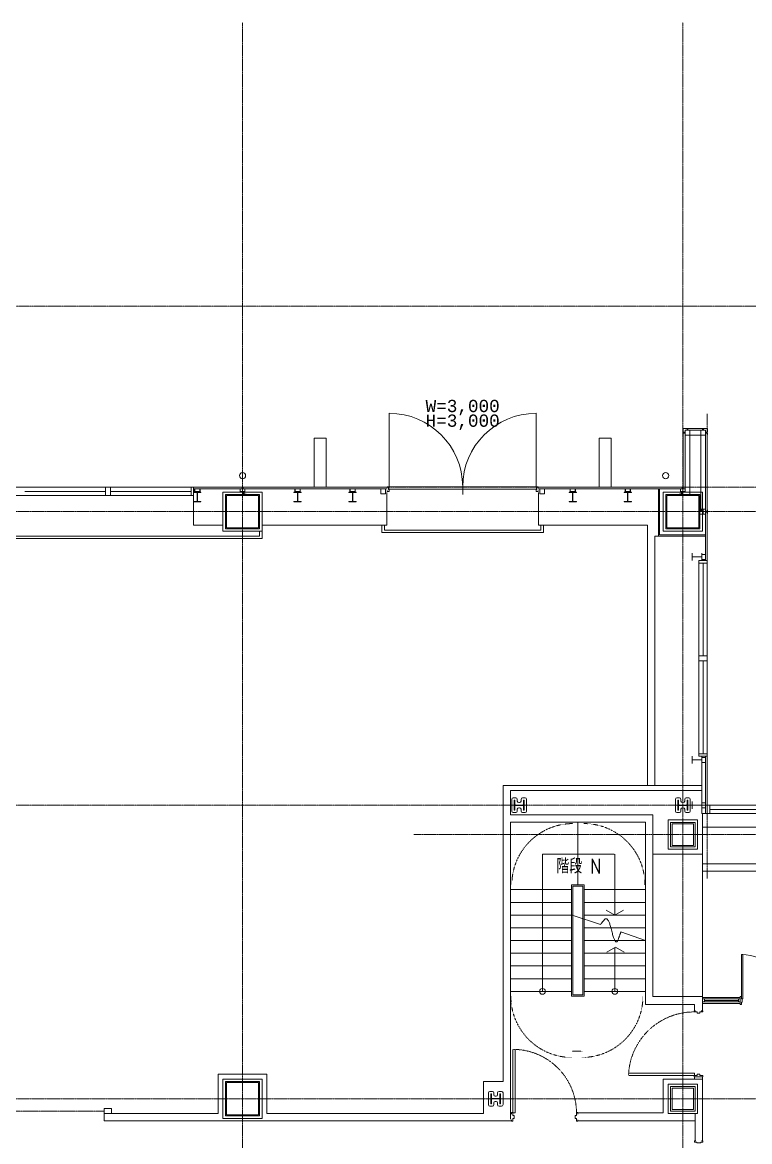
# Model space of a CAD drawing. Extents: x 73996 to 686888, y -9729 to 263202.
# Drawn here: x 503426 to 518291, y 240327 to 263202 of the extents above; entities that cross this region are included whole.
import ezdxf
from ezdxf.enums import TextEntityAlignment as Align

# ---------------------------------------------------------------- set-up
doc = ezdxf.new("R2010")
doc.units = 0
doc.header["$LTSCALE"] = 20
for name, pattern in [('Data Center Layout_L20$0$CENTER', [2, 1.25, -0.25, 0.25, -0.25]), ('Data Center Layout_L20$0$HIDDENK1', [0.334, 0.167, -0.167]), ('Data Center Layout_L20$0$HIDDENK2', [0.5, 0.25, -0.25]), ('Data Center Layout_L20$0$PHANTOMK2', [2.082, 1.667, -0.083, 0.083, -0.083, 0.083, -0.083])]:
    doc.linetypes.add(name, pattern=pattern)
for name, color, linetype, lineweight in [('Data Center Layout_L20$0$ARC', 252, 'Continuous', 0), ('Data Center Layout_L20$0$H-SIN', 252, 'Data Center Layout_L20$0$CENTER', 9), ('Data Center Layout_L20$0$K-SIN', 252, 'Data Center Layout_L20$0$CENTER', 9), ('Data Center Layout_L20$0$SUGATA3', 252, 'Continuous', 0)]:
    doc.layers.add(name, color=color, linetype=linetype, lineweight=lineweight)
doc.styles.add('Data Center Layout_L20$0$ATS', font='monotxt', dxfattribs={"bigfont": 'BIGFONT'})
doc.styles.add('Data Center Layout_L20$0$ROMS', font='ROMANS.shx', dxfattribs={"bigfont": 'bigfont.shx'})

# ---------------------------------------------------------------- blocks, each defined once
blk = doc.blocks.new('Data Center Layout_L20$0$A$C80dc7663')
at = {"layer": 'Data Center Layout_L20$0$ARC'}
for p, q in [((552940.24, 222055.59), (552940.24, 220555.59)), ((555940.24, 222055.59), (555940.24, 220555.59)), ((559347.24, 221745.59), (559045.74, 221745.59)), ((559347.24, 221710.59), (559045.74, 221710.59)), ((558950.24, 221650.09), (558950.24, 220510.59)), ((558985.24, 221650.09), (558985.24, 220510.59)), ((559405.24, 221650.09), (559405.24, 219045.59)), ((559440.24, 221650.09), (559440.24, 219045.59)), ((548940.24, 220545.59), (541940.24, 220545.59)), ((547140.24, 220375.59), (547140.24, 220545.59)), ((547240.24, 220375.59), (547240.24, 220545.59)), ((548890.24, 220545.59), (548890.24, 220375.59)), ((548940.24, 220545.59), (548940.24, 220375.59)), ((548940.24, 220545.59), (552900.24, 220545.59)), ((555980.24, 220545.59), (558930.24, 220545.59)), ((541940.24, 220375.59), (548940.24, 220375.59)), ((545490.24, 220460.59), (547140.24, 220460.59)), ((547240.24, 220460.59), (548890.24, 220460.59)), ((548940.24, 220510.59), (552900.24, 220510.59)), ((552890.24, 220435.59), (552890.24, 219770.59)), ((555980.24, 220510.59), (558930.24, 220510.59)), ((555990.24, 220435.59), (555990.24, 219770.59)), ((558440.24, 220510.59), (558440.24, 219545.59)), ((558465.24, 220510.59), (558465.24, 219570.59)), ((549540.24, 219770.59), (548940.24, 219770.59)), ((550290.24, 219645.59), (550290.24, 219545.59)), ((552890.24, 219770.59), (550340.24, 219770.59)), ((550340.24, 219645.59), (550340.24, 219495.59)), ((558215.24, 219770.59), (555990.24, 219770.59)), ((558215.24, 214445.59), (558215.24, 219770.59)), ((540540.24, 219495.59), (550340.24, 219495.59)), ((540590.24, 219545.59), (550290.24, 219545.59)), ((558365.24, 214445.59), (558365.24, 219545.59)), ((559330.24, 219545.59), (558365.24, 219545.59)), ((559405.24, 219545.59), (558440.24, 219545.59)), ((559405.24, 219570.59), (558465.24, 219570.59)), ((559130.24, 219045.59), (559130.24, 219195.59)), ((559330.24, 219045.59), (559330.24, 219195.59)), ((559330.24, 219120.59), (559130.24, 219120.59)), ((559270.24, 219045.59), (559270.24, 215045.59)), ((559270.24, 219045.59), (559440.24, 219045.59)), ((559270.24, 218995.59), (559440.24, 218995.59)), ((559355.24, 218995.59), (559355.24, 217095.59)), ((559440.24, 219045.59), (559440.24, 215045.59)), ((559270.24, 217095.59), (559440.24, 217095.59)), ((559270.24, 216995.59), (559440.24, 216995.59)), ((559355.24, 216995.59), (559355.24, 215095.59)), ((559130.24, 215045.59), (559130.24, 214895.59)), ((559270.24, 215095.59), (559440.24, 215095.59)), ((559270.24, 215045.59), (559440.24, 215045.59)), ((559270.24, 215045.59), (559440.24, 215045.59)), ((559270.24, 215045.59), (559440.24, 215045.59)), ((559330.24, 215045.59), (559330.24, 214895.59)), ((559330.24, 215045.59), (559330.24, 213875.59)), ((559405.24, 215045.59), (559405.24, 213875.59)), ((559440.24, 215045.59), (559440.24, 213875.59)), ((559330.24, 214970.59), (559130.24, 214970.59)), ((559330.24, 214445.59), (555265.24, 214445.59)), ((555265.24, 208395.59), (555265.24, 214445.59)), ((559330.24, 214345.59), (555415.24, 214345.59)), ((555415.24, 213850.59), (555415.24, 214345.59)), ((555445.24, 213925.77), (555445.24, 214165.77)), ((555475.24, 214195.77), (555527.24, 214195.77)), ((555495.24, 213945.77), (555495.24, 214145.77)), ((555495.24, 214145.77), (555507.24, 214145.77)), ((555507.24, 214062.77), (555507.24, 214145.77)), ((555557.24, 214129.77), (555557.24, 214165.77)), ((555633.24, 214129.77), (555633.24, 214165.77)), ((555663.24, 214195.77), (555715.24, 214195.77)), ((555683.24, 214062.77), (555683.24, 214145.77)), ((555683.24, 214145.77), (555695.24, 214145.77)), ((555695.24, 213945.77), (555695.24, 214145.77)), ((555745.24, 213925.77), (555745.24, 214165.77)), ((558790.24, 213925.59), (558790.24, 214165.59)), ((558820.24, 214195.59), (558872.24, 214195.59)), ((558840.24, 213945.59), (558840.24, 214145.59)), ((558840.24, 214145.59), (558852.24, 214145.59)), ((558852.24, 214062.59), (558852.24, 214145.59)), ((558902.24, 214129.59), (558902.24, 214165.59)), ((558978.24, 214129.59), (558978.24, 214165.59)), ((559008.24, 214195.59), (559060.24, 214195.59)), ((559028.24, 214062.59), (559028.24, 214145.59)), ((559028.24, 214145.59), (559040.24, 214145.59)), ((559040.24, 213945.59), (559040.24, 214145.59)), ((559090.24, 213925.59), (559090.24, 214165.59)), ((559130.24, 214120.59), (559130.24, 213970.59)), ((559330.24, 214120.59), (559330.24, 213970.59)), ((555475.24, 213895.77), (555527.24, 213895.77)), ((555495.24, 213945.77), (555507.24, 213945.77)), ((555507.24, 213945.77), (555507.24, 214028.77)), ((555520.24, 214049.77), (555670.24, 214049.77)), ((555520.24, 214041.77), (555670.24, 214041.77)), ((555557.24, 213925.77), (555557.24, 213961.77)), ((555587.24, 214099.77), (555603.24, 214099.77)), ((555587.24, 213991.77), (555603.24, 213991.77)), ((555633.24, 213925.77), (555633.24, 213961.77)), ((555663.24, 213895.77), (555715.24, 213895.77)), ((555683.24, 213945.77), (555683.24, 214028.77)), ((555683.24, 213945.77), (555695.24, 213945.77)), ((558820.24, 213895.59), (558872.24, 213895.59)), ((558840.24, 213945.59), (558852.24, 213945.59)), ((558852.24, 213945.59), (558852.24, 214028.59)), ((558865.24, 214049.59), (559015.24, 214049.59)), ((558865.24, 214041.59), (559015.24, 214041.59)), ((558902.24, 213925.59), (558902.24, 213961.59)), ((558932.24, 214099.59), (558948.24, 214099.59)), ((558932.24, 213991.59), (558948.24, 213991.59)), ((558978.24, 213925.59), (558978.24, 213961.59)), ((559008.24, 213895.59), (559060.24, 213895.59)), ((559028.24, 213945.59), (559028.24, 214028.59)), ((559028.24, 213945.59), (559040.24, 213945.59)), ((559330.24, 214045.59), (559130.24, 214045.59)), ((559440.24, 214045.59), (564940.24, 214045.59)), ((559440.24, 214045.59), (559440.24, 213875.59)), ((559440.24, 214045.59), (559440.24, 213875.59)), ((559490.24, 213875.59), (559490.24, 214045.59)), ((559490.24, 213875.59), (559490.24, 214045.59)), ((559490.24, 213960.59), (561190.24, 213960.59)), ((558325.24, 213850.59), (555415.24, 213850.59)), ((555415.24, 207630.59), (555415.24, 213700.59)), ((558175.24, 213700.59), (555415.24, 213700.59)), ((558175.24, 209975.59), (558175.24, 213700.59)), ((558325.24, 210135.59), (558325.24, 213850.59)), ((559330.24, 213875.59), (559340.24, 213875.59)), ((559340.24, 213875.59), (559340.24, 210135.59)), ((559440.24, 213875.59), (559340.24, 213875.59)), ((559440.24, 213875.59), (564940.24, 213875.59)), ((558325.24, 213045.59), (559340.24, 213045.59)), ((559340.24, 212845.59), (564840.24, 212845.59)), ((559340.24, 212695.59), (564990.24, 212695.59)), ((559340.24, 210135.59), (558325.24, 210135.59)), ((559340.24, 209845.59), (559340.24, 210135.59)), ((559340.24, 210115.59), (560115.24, 210115.59)), ((559380.24, 210085.59), (559340.24, 210085.59)), ((559380.24, 210025.59), (559340.24, 210025.59)), ((559340.24, 209995.59), (560115.24, 209995.59)), ((559380.24, 210025.59), (559380.24, 210085.59)), ((559380.24, 210085.59), (560075.24, 210085.59)), ((559380.24, 210055.59), (560075.24, 210055.59)), ((559380.24, 210025.59), (560075.24, 210025.59)), ((560075.24, 210085.59), (560115.24, 210085.59)), ((560075.24, 210025.59), (560075.24, 210085.59)), ((560075.24, 210025.59), (560115.24, 210025.59)), ((559180.24, 209975.59), (558175.24, 209975.59)), ((559170.24, 209845.59), (559170.24, 209820.59)), ((559202.24, 209845.59), (559170.24, 209845.59)), ((559230.24, 209820.59), (559170.24, 209820.59)), ((559180.24, 209845.59), (559180.24, 209975.59)), ((559230.24, 209820.59), (559230.24, 209795.59)), ((559290.24, 209795.59), (559230.24, 209795.59)), ((559290.24, 209820.59), (559290.24, 209795.59)), ((559350.24, 209820.59), (559290.24, 209820.59)), ((559350.24, 209845.59), (559318.24, 209845.59)), ((559350.24, 209845.59), (559350.24, 209820.59)), ((555466.54, 207705.59), (555466.54, 209055.59)), ((555516.54, 207755.59), (555516.54, 209054.63)), ((549440.24, 207745.59), (549440.24, 208545.59)), ((549440.24, 208545.59), (550440.24, 208545.59)), ((550440.24, 208545.59), (550440.24, 207745.59)), ((554865.24, 207745.59), (554865.24, 208395.59)), ((555265.24, 208395.59), (554865.24, 208395.59)), ((559230.24, 208520.59), (557840.24, 208520.59)), ((559180.24, 208570.59), (557841.2, 208570.59)), ((558540.24, 207755.59), (558540.24, 208445.59)), ((558540.24, 208445.59), (559340.24, 208445.59)), ((559170.24, 208495.59), (559170.24, 208520.59)), ((559230.24, 208520.59), (559170.24, 208520.59)), ((559350.24, 208495.59), (559170.24, 208495.59)), ((559180.24, 208570.59), (559180.24, 208520.59)), ((559180.24, 208445.59), (559180.24, 208495.59)), ((559340.24, 208495.59), (559180.24, 208495.59)), ((559290.24, 208545.59), (559230.24, 208545.59)), ((559230.24, 208520.59), (559230.24, 208545.59)), ((559290.24, 208520.59), (559290.24, 208545.59)), ((559350.24, 208520.59), (559290.24, 208520.59)), ((559340.24, 208445.59), (559340.24, 208495.59)), ((559340.24, 208445.59), (559340.24, 207185.59)), ((559350.24, 208495.59), (559350.24, 208520.59)), ((554965.24, 207925.77), (554965.24, 208165.77)), ((554995.24, 208195.77), (555047.24, 208195.77)), ((555077.24, 208129.77), (555077.24, 208165.77)), ((555153.24, 208129.77), (555153.24, 208165.77)), ((555183.24, 208195.77), (555235.24, 208195.77)), ((555265.24, 207925.77), (555265.24, 208165.77)), ((555015.24, 207945.77), (555015.24, 208145.77)), ((555015.24, 208145.77), (555027.24, 208145.77)), ((555015.24, 207945.77), (555027.24, 207945.77)), ((555027.24, 208062.77), (555027.24, 208145.77)), ((555027.24, 207945.77), (555027.24, 208028.77)), ((555040.24, 208049.77), (555190.24, 208049.77)), ((555040.24, 208041.77), (555190.24, 208041.77)), ((555077.24, 207925.77), (555077.24, 207961.77)), ((555107.24, 208099.77), (555123.24, 208099.77)), ((555107.24, 207991.77), (555123.24, 207991.77)), ((555153.24, 207925.77), (555153.24, 207961.77)), ((555203.24, 208062.77), (555203.24, 208145.77)), ((555203.24, 208145.77), (555215.24, 208145.77)), ((555203.24, 207945.77), (555203.24, 208028.77)), ((555203.24, 207945.77), (555215.24, 207945.77)), ((555215.24, 207945.77), (555215.24, 208145.77)), ((547115.24, 207745.59), (547115.24, 207845.59)), ((547115.24, 207845.59), (547265.24, 207845.59)), ((547115.24, 207595.59), (547115.24, 207745.59)), ((549440.24, 207745.59), (547115.24, 207745.59)), ((547265.24, 207745.59), (547265.24, 207845.59)), ((554865.24, 207745.59), (550440.24, 207745.59)), ((554995.24, 207895.77), (555047.24, 207895.77)), ((555183.24, 207895.77), (555235.24, 207895.77)), ((555415.24, 207755.59), (555441.54, 207755.59)), ((555415.24, 207755.59), (555441.54, 207755.59)), ((555441.54, 207765.59), (555441.54, 207733.59)), ((555441.54, 207765.59), (555466.54, 207765.59)), ((555466.54, 207765.59), (555466.54, 207705.59)), ((555516.54, 207755.59), (555466.54, 207755.59)), ((555466.54, 207705.59), (555491.54, 207705.59)), ((555491.54, 207705.59), (555491.54, 207645.59)), ((556741.54, 207705.59), (556741.54, 207645.59)), ((556766.54, 207705.59), (556741.54, 207705.59)), ((556766.54, 207765.59), (556766.54, 207705.59)), ((556791.54, 207765.59), (556766.54, 207765.59)), ((556791.54, 207765.59), (556791.54, 207733.59)), ((556791.54, 207755.59), (558540.24, 207755.59)), ((559190.24, 207745.59), (559190.24, 207185.59)), ((555415.24, 207595.59), (547115.24, 207595.59)), ((549590.24, 207695.59), (550290.24, 207695.59)), ((555415.24, 207595.59), (555441.54, 207595.59)), ((555415.24, 207595.59), (555441.54, 207595.59)), ((555441.54, 207617.59), (555441.54, 207585.59)), ((555441.54, 207585.59), (555466.54, 207585.59)), ((555466.54, 207645.59), (555491.54, 207645.59)), ((555466.54, 207645.59), (555466.54, 207585.59)), ((556766.54, 207645.59), (556741.54, 207645.59)), ((556766.54, 207645.59), (556766.54, 207585.59)), ((556791.54, 207585.59), (556766.54, 207585.59)), ((556791.54, 207617.59), (556791.54, 207585.59)), ((556791.54, 207595.59), (559190.24, 207595.59))]:
    blk.add_line(p, q, dxfattribs=at)
at = {"layer": 'Data Center Layout_L20$0$ARC', "linetype": 'Continuous'}
for p, q in [((548940.24, 220545.59), (548940.24, 219770.59)), ((554440.24, 220695.59), (554440.24, 220395.59)), ((559270.24, 219045.59), (559440.24, 219045.59)), ((559270.24, 215045.59), (559440.24, 215045.59)), ((564840.24, 213595.59), (559340.24, 213595.59))]:
    blk.add_line(p, q, dxfattribs=at)
at = {"layer": 'Data Center Layout_L20$0$ARC', "linetype": 'Data Center Layout_L20$0$PHANTOMK2'}
blk.add_line((544115.24, 207795.59), (547115.24, 207795.59), dxfattribs=at)
at = {"layer": 'Data Center Layout_L20$0$ARC'}
for points in [[(558948.24, 221622.59), (558948.24, 221652.59), (558985.24, 221652.59), (558985.24, 221667.59), (558948.24, 221667.59), (558948.24, 221747.59), (559028.24, 221747.59), (559028.24, 221710.59), (559043.24, 221710.59), (559043.24, 221747.59), (559073.24, 221747.59)], [(559442.24, 221622.59), (559442.24, 221652.59), (559405.24, 221652.59), (559405.24, 221667.59), (559442.24, 221667.59), (559442.24, 221747.59), (559362.24, 221747.59), (559362.24, 221710.59), (559347.24, 221710.59), (559347.24, 221747.59), (559317.24, 221747.59)], [(549902.74, 220547.59), (549932.74, 220547.59), (549932.74, 220531.59), (549947.74, 220531.59), (549947.74, 220547.59), (549977.74, 220547.59)], [(552900.24, 220530.59), (552900.24, 220555.59), (552925.24, 220555.59), (552925.24, 220500.59), (552940.24, 220500.59), (552940.24, 220455.59), (552900.24, 220455.59), (552900.24, 220480.59)], [(555980.24, 220530.59), (555980.24, 220555.59), (555955.24, 220555.59), (555955.24, 220500.59), (555940.24, 220500.59), (555940.24, 220455.59), (555980.24, 220455.59), (555980.24, 220480.59)], [(558947.74, 220510.59), (558932.74, 220510.59), (558932.74, 220547.59), (558902.74, 220547.59)], [(559442.24, 220008.09), (559442.24, 220038.09), (559426.24, 220038.09), (559426.24, 220053.09), (559442.24, 220053.09), (559442.24, 220083.09)], [(560115.24, 209974.59), (560140.24, 209974.59), (560140.24, 210019.59), (560155.24, 210019.59), (560155.24, 210091.59), (560140.24, 210091.59), (560140.24, 210136.59), (560115.24, 210136.59), (560115.24, 209974.59)], [(559325.24, 207185.59), (559350.24, 207185.59), (559350.24, 207160.59), (559305.24, 207160.59), (559305.24, 207145.59), (559225.24, 207145.59), (559225.24, 207160.59), (559180.24, 207160.59), (559180.24, 207185.59), (559205.24, 207185.59)]]:
    blk.add_lwpolyline(points, dxfattribs=at)
for points in [[(558950.24, 221670.09), (558950.24, 221650.09), (558985.24, 221650.09), (558985.24, 221670.09)], [(558985.24, 221710.59), (559085.24, 221710.59), (559085.24, 221610.59), (558985.24, 221610.59)], [(559025.74, 221745.59), (559045.74, 221745.59), (559045.74, 221710.59), (559025.74, 221710.59)], [(559405.24, 221710.59), (559305.24, 221710.59), (559305.24, 221610.59), (559405.24, 221610.59)], [(559364.74, 221745.59), (559344.74, 221745.59), (559344.74, 221710.59), (559364.74, 221710.59)], [(559440.24, 221670.09), (559440.24, 221650.09), (559405.24, 221650.09), (559405.24, 221670.09)], [(549930.24, 220545.59), (549950.24, 220545.59), (549950.24, 220510.59), (549930.24, 220510.59)], [(552930.24, 220555.59), (554440.24, 220555.59), (554440.24, 220505.59), (552930.24, 220505.59)], [(555950.24, 220555.59), (554440.24, 220555.59), (554440.24, 220505.59), (555950.24, 220505.59)], [(558950.24, 220545.59), (558930.24, 220545.59), (558930.24, 220510.59), (558950.24, 220510.59)], [(548940.24, 220445.59), (549090.24, 220445.59), (549090.24, 220436.59), (549018.24, 220436.59), (549018.24, 220254.59), (549090.24, 220254.59), (549090.24, 220245.59), (548940.24, 220245.59), (548940.24, 220254.59), (549012.24, 220254.59), (549012.24, 220436.59), (548940.24, 220436.59)], [(548959.24, 220495.59), (548959.24, 220445.59), (549009.24, 220445.59), (549009.24, 220451.59), (548965.24, 220451.59), (548965.24, 220495.59)], [(548965.24, 220460.59), (549065.24, 220460.59), (549065.24, 220510.59), (548965.24, 220510.59)], [(549071.24, 220495.59), (549071.24, 220445.59), (549021.24, 220445.59), (549021.24, 220451.59), (549065.24, 220451.59), (549065.24, 220495.59)], [(549540.24, 220445.59), (550340.24, 220445.59), (550340.24, 219645.59), (549540.24, 219645.59)], [(549590.24, 219695.59), (549590.24, 220395.59), (550290.24, 220395.59), (550290.24, 219695.59)], [(549610.24, 219715.59), (549610.24, 220375.59), (550270.24, 220375.59), (550270.24, 219715.59)], [(549890.24, 220460.59), (549990.24, 220460.59), (549990.24, 220510.59), (549890.24, 220510.59)], [(549915.24, 220460.59), (549965.24, 220460.59), (549965.24, 220410.59), (549959.24, 220410.59), (549959.24, 220454.59), (549915.24, 220454.59)], [(549965.24, 220445.59), (549965.24, 220395.59), (550015.24, 220395.59), (550015.24, 220401.59), (549971.24, 220401.59), (549971.24, 220445.59)], [(550990.24, 220445.59), (551140.24, 220445.59), (551140.24, 220436.59), (551068.24, 220436.59), (551068.24, 220254.59), (551140.24, 220254.59), (551140.24, 220245.59), (550990.24, 220245.59), (550990.24, 220254.59), (551062.24, 220254.59), (551062.24, 220436.59), (550990.24, 220436.59)], [(551009.24, 220495.59), (551009.24, 220445.59), (551059.24, 220445.59), (551059.24, 220451.59), (551015.24, 220451.59), (551015.24, 220495.59)], [(551015.24, 220460.59), (551115.24, 220460.59), (551115.24, 220510.59), (551015.24, 220510.59)], [(551121.24, 220495.59), (551121.24, 220445.59), (551071.24, 220445.59), (551071.24, 220451.59), (551115.24, 220451.59), (551115.24, 220495.59)], [(552115.24, 220445.59), (552265.24, 220445.59), (552265.24, 220436.59), (552193.24, 220436.59), (552193.24, 220254.59), (552265.24, 220254.59), (552265.24, 220245.59), (552115.24, 220245.59), (552115.24, 220254.59), (552187.24, 220254.59), (552187.24, 220436.59), (552115.24, 220436.59)], [(552134.24, 220495.59), (552134.24, 220445.59), (552184.24, 220445.59), (552184.24, 220451.59), (552140.24, 220451.59), (552140.24, 220495.59)], [(552140.24, 220460.59), (552240.24, 220460.59), (552240.24, 220510.59), (552140.24, 220510.59)], [(552246.24, 220495.59), (552246.24, 220445.59), (552196.24, 220445.59), (552196.24, 220451.59), (552240.24, 220451.59), (552240.24, 220495.59)], [(552765.24, 220410.59), (552865.24, 220410.59), (552865.24, 220510.59), (552765.24, 220510.59)], [(556115.24, 220410.59), (556015.24, 220410.59), (556015.24, 220510.59), (556115.24, 220510.59)], [(556615.24, 220445.59), (556765.24, 220445.59), (556765.24, 220436.59), (556693.24, 220436.59), (556693.24, 220254.59), (556765.24, 220254.59), (556765.24, 220245.59), (556615.24, 220245.59), (556615.24, 220254.59), (556687.24, 220254.59), (556687.24, 220436.59), (556615.24, 220436.59)], [(556634.24, 220495.59), (556634.24, 220445.59), (556684.24, 220445.59), (556684.24, 220451.59), (556640.24, 220451.59), (556640.24, 220495.59)], [(556640.24, 220460.59), (556740.24, 220460.59), (556740.24, 220510.59), (556640.24, 220510.59)], [(556746.24, 220495.59), (556746.24, 220445.59), (556696.24, 220445.59), (556696.24, 220451.59), (556740.24, 220451.59), (556740.24, 220495.59)], [(557740.24, 220445.59), (557890.24, 220445.59), (557890.24, 220436.59), (557818.24, 220436.59), (557818.24, 220254.59), (557890.24, 220254.59), (557890.24, 220245.59), (557740.24, 220245.59), (557740.24, 220254.59), (557812.24, 220254.59), (557812.24, 220436.59), (557740.24, 220436.59)], [(557759.24, 220495.59), (557759.24, 220445.59), (557809.24, 220445.59), (557809.24, 220451.59), (557765.24, 220451.59), (557765.24, 220495.59)], [(557765.24, 220460.59), (557865.24, 220460.59), (557865.24, 220510.59), (557765.24, 220510.59)], [(557871.24, 220495.59), (557871.24, 220445.59), (557821.24, 220445.59), (557821.24, 220451.59), (557865.24, 220451.59), (557865.24, 220495.59)], [(558540.24, 220445.59), (559340.24, 220445.59), (559340.24, 219645.59), (558540.24, 219645.59)], [(558590.24, 219695.59), (558590.24, 220395.59), (559290.24, 220395.59), (559290.24, 219695.59)], [(558610.24, 219715.59), (558610.24, 220375.59), (559270.24, 220375.59), (559270.24, 219715.59)], [(558915.24, 220445.59), (558915.24, 220395.59), (558865.24, 220395.59), (558865.24, 220401.59), (558909.24, 220401.59), (558909.24, 220445.59)], [(558990.24, 220460.59), (558890.24, 220460.59), (558890.24, 220510.59), (558990.24, 220510.59)], [(558965.24, 220460.59), (558915.24, 220460.59), (558915.24, 220410.59), (558921.24, 220410.59), (558921.24, 220454.59), (558965.24, 220454.59)], [(559340.24, 220070.59), (559290.24, 220070.59), (559290.24, 220120.59), (559296.24, 220120.59), (559296.24, 220076.59), (559340.24, 220076.59)], [(559290.24, 220095.59), (559405.24, 220095.59), (559405.24, 219995.59), (559290.24, 219995.59)], [(559355.24, 220020.59), (559355.24, 220070.59), (559305.24, 220070.59), (559305.24, 220064.59), (559349.24, 220064.59), (559349.24, 220020.59)], [(559355.24, 219995.59), (559355.24, 220095.59), (559405.24, 220095.59), (559405.24, 219995.59)], [(559440.24, 220035.59), (559440.24, 220055.59), (559405.24, 220055.59), (559405.24, 220035.59)], [(559330.24, 219070.59), (559405.24, 219070.59), (559405.24, 219170.59), (559330.24, 219170.59)], [(559330.24, 215020.59), (559405.24, 215020.59), (559405.24, 214920.59), (559330.24, 214920.59)], [(559330.24, 214095.59), (559405.24, 214095.59), (559405.24, 213995.59), (559330.24, 213995.59)], [(558640.24, 213745.59), (559240.24, 213745.59), (559240.24, 213145.59), (558640.24, 213145.59)], [(558690.24, 213195.59), (558690.24, 213695.59), (559190.24, 213695.59), (559190.24, 213195.59)], [(558720.24, 213225.59), (558720.24, 213665.59), (559160.24, 213665.59), (559160.24, 213225.59)], [(560140.24, 210991.59), (560170.24, 210991.59), (560170.24, 210091.59), (560140.24, 210091.59)], [(549540.24, 208445.59), (550340.24, 208445.59), (550340.24, 207645.59), (549540.24, 207645.59)], [(549590.24, 207695.59), (549590.24, 208395.59), (550290.24, 208395.59), (550290.24, 207695.59)], [(549610.24, 207715.59), (549610.24, 208375.59), (550270.24, 208375.59), (550270.24, 207715.59)], [(558640.24, 208345.59), (559240.24, 208345.59), (559240.24, 207745.59), (558640.24, 207745.59)], [(558690.24, 207795.59), (558690.24, 208295.59), (559190.24, 208295.59), (559190.24, 207795.59)], [(558720.24, 207825.59), (558720.24, 208265.59), (559160.24, 208265.59), (559160.24, 207825.59)]]:
    blk.add_lwpolyline(points, close=True, dxfattribs=at)
at = {"layer": 'Data Center Layout_L20$0$ARC', "linetype": 'Continuous'}
for points in [[(551402.74, 220545.59), (551402.74, 221545.59), (551652.74, 221545.59), (551652.74, 220545.59)], [(557227.74, 220545.59), (557227.74, 221545.59), (557477.74, 221545.59), (557477.74, 220545.59)]]:
    blk.add_lwpolyline(points, close=True, dxfattribs=at)
at = {"layer": 'Data Center Layout_L20$0$ARC'}
for centre in [(549940.24, 220781.84), (558590, 220781.84)]:
    blk.add_circle(centre, 62.5, dxfattribs=at)
for centre, radius, start, end in [((552940.24, 220555.59), 1500, 0, 90), ((555940.24, 220555.59), 1500, 90, 180), ((555475.24, 214165.77), 30, 90, 180), ((555527.24, 214165.77), 30, 0, 90), ((555587.24, 214129.77), 30, 180, 270), ((555603.24, 214129.77), 30, 270, 0), ((555663.24, 214165.77), 30, 90, 180), ((555715.24, 214165.77), 30, 0, 90), ((558820.24, 214165.59), 30, 90, 180), ((558872.24, 214165.59), 30, 0, 90), ((558932.24, 214129.59), 30, 180, 270), ((558948.24, 214129.59), 30, 270, 0), ((559008.24, 214165.59), 30, 90, 180), ((559060.24, 214165.59), 30, 0, 90), ((555475.24, 213925.77), 30, 180, 270), ((555520.24, 214062.77), 13, 180, 270), ((555520.24, 214028.77), 13, 90, 180), ((555527.24, 213925.77), 30, 270, 0), ((555587.24, 213961.77), 30, 90, 180), ((555603.24, 213961.77), 30, 0, 90), ((555663.24, 213925.77), 30, 180, 270), ((555670.24, 214062.77), 13, 270, 0), ((555670.24, 214028.77), 13, 0, 90), ((555715.24, 213925.77), 30, 270, 0), ((558820.24, 213925.59), 30, 180, 270), ((558865.24, 214062.59), 13, 180, 270), ((558865.24, 214028.59), 13, 90, 180), ((558872.24, 213925.59), 30, 270, 0), ((558932.24, 213961.59), 30, 90, 180), ((558948.24, 213961.59), 30, 0, 90), ((559008.24, 213925.59), 30, 180, 270), ((559015.24, 214062.59), 13, 270, 0), ((559015.24, 214028.59), 13, 0, 90), ((559060.24, 213925.59), 30, 270, 0), ((560140.24, 210091.59), 900, 0, 90), ((554995.24, 208165.77), 30, 90, 180), ((555047.24, 208165.77), 30, 0, 90), ((555183.24, 208165.77), 30, 90, 180), ((555235.24, 208165.77), 30, 0, 90), ((555040.24, 208062.77), 13, 180, 270), ((555040.24, 208028.77), 13, 90, 180), ((555107.24, 208129.77), 30, 180, 270), ((555107.24, 207961.77), 30, 90, 180), ((555123.24, 208129.77), 30, 270, 0), ((555123.24, 207961.77), 30, 0, 90), ((555190.24, 208062.77), 13, 270, 0), ((555190.24, 208028.77), 13, 0, 90), ((554995.24, 207925.77), 30, 180, 270), ((555047.24, 207925.77), 30, 270, 0), ((555183.24, 207925.77), 30, 180, 270), ((555235.24, 207925.77), 30, 270, 0)]:
    blk.add_arc(centre, radius, start, end, dxfattribs=at)
at = {"layer": 'Data Center Layout_L20$0$ARC', "linetype": 'Data Center Layout_L20$0$HIDDENK2'}
for centre, radius, start, end in [((559173.04, 208477.11), 1343.5, 89.692715, 178.145437), ((555466.54, 207755.59), 1300, 0, 90)]:
    blk.add_arc(centre, radius, start, end, dxfattribs=at)
at = {"layer": 'Data Center Layout_L20$0$ARC'}
for p in [(555595.24, 214045.77), (558940.24, 214045.59), (555115.24, 208045.77)]:
    blk.add_point(p, dxfattribs=at)
at = {"layer": 'Data Center Layout_L20$0$H-SIN'}
for p, q in [((549940.24, 124521.53), (549940.24, 230045.59)), ((558940.24, 124521.53), (558940.24, 230045.59)), ((294307.41, 220045.59), (588940.24, 220045.59)), ((294307.41, 214045.59), (588940.24, 214045.59)), ((294307.41, 208045.59), (588940.24, 208045.59))]:
    blk.add_line(p, q, dxfattribs=at)
at = {"layer": 'Data Center Layout_L20$0$K-SIN'}
for p, q in [((306801.27, 224245.59), (588940.24, 224245.59)), ((559440.24, 222045.59), (559440.24, 212545.59)), ((307940.24, 220545.59), (588940.24, 220545.59)), ((553440.24, 213445.59), (588940.24, 213445.59))]:
    blk.add_line(p, q, dxfattribs=at)
at = {"layer": 'Data Center Layout_L20$0$SUGATA3'}
for p, q in [((559085.24, 221650.09), (559085.24, 220395.59)), ((559305.24, 221610.59), (559085.24, 221610.59)), ((559305.24, 221650.09), (559305.24, 220095.59)), ((556795.24, 212420.59), (556795.24, 213700.59)), ((556070.24, 210240.59), (556070.24, 213045.59)), ((556070.24, 213045.59), (557540.24, 213045.59)), ((557550.24, 211800.59), (557550.24, 213045.59)), ((555415.24, 212320.59), (556665.24, 212320.59)), ((556665.24, 210140.59), (556665.24, 212420.59)), ((556665.24, 212420.59), (556925.24, 212420.59)), ((556695.24, 210170.59), (556695.24, 212390.59)), ((556695.24, 212390.59), (556895.24, 212390.59)), ((556895.24, 210170.59), (556895.24, 212390.59)), ((556925.24, 210140.59), (556925.24, 212420.59)), ((556925.24, 212320.59), (558175.24, 212320.59)), ((555415.24, 212060.59), (556665.24, 212060.59)), ((556925.24, 212060.59), (558175.24, 212060.59)), ((557550.24, 211800.59), (557371.84, 211903.59)), ((557550.24, 211800.59), (557728.64, 211903.59)), ((555415.24, 211800.59), (556665.24, 211800.59)), ((556675.24, 211800.59), (557258.7, 211609.28)), ((556925.24, 211800.59), (558175.24, 211800.59)), ((555415.24, 211540.59), (556665.24, 211540.59)), ((556925.24, 211540.59), (558175.24, 211540.59)), ((557676.13, 211459.58), (558175.24, 211280.59)), ((555415.24, 211280.59), (556665.24, 211280.59)), ((556925.24, 211280.59), (558175.24, 211280.59)), ((557564.14, 211147.6), (557385.74, 211044.6)), ((557550.24, 210240.59), (557550.24, 211139.57)), ((557564.14, 211147.6), (557742.55, 211044.6)), ((555415.24, 211020.59), (556665.24, 211020.59)), ((556925.24, 211020.59), (558175.24, 211020.59)), ((555415.24, 210760.59), (556665.24, 210760.59)), ((556925.24, 210760.59), (558175.24, 210760.59)), ((555415.24, 210500.59), (556665.24, 210500.59)), ((556925.24, 210500.59), (558175.24, 210500.59)), ((555415.24, 210240.59), (556665.24, 210240.59)), ((556925.24, 210240.59), (558175.24, 210240.59)), ((556665.24, 210140.59), (556925.24, 210140.59)), ((556695.24, 210170.59), (556895.24, 210170.59))]:
    blk.add_line(p, q, dxfattribs=at)
at = {"layer": 'Data Center Layout_L20$0$SUGATA3', "linetype": 'Data Center Layout_L20$0$HIDDENK1'}
blk.add_line((556675.24, 209015.59), (556895.24, 209015.59), dxfattribs=at)
blk.add_line((556675.24, 209015.59), (556895.24, 209015.59), dxfattribs=at)
at = {"layer": 'Data Center Layout_L20$0$SUGATA3', "linetype": 'Continuous'}
for points in [[(552790.24, 219770.59), (552790.24, 219620.59), (556090.24, 219620.59), (556090.24, 219620.59), (556090.24, 219770.59)], [(552840.24, 219770.59), (552840.24, 219670.59), (556040.24, 219670.59), (556040.24, 219770.59)]]:
    blk.add_lwpolyline(points, dxfattribs=at)
at = {"layer": 'Data Center Layout_L20$0$SUGATA3'}
blk.add_polyline3d([(557258.7, 211609.28, 0), (557258.82, 211609.43, 0), (557259.19, 211609.89, 0), (557259.8, 211610.66, 0), (557260.66, 211611.73, 0), (557261.77, 211613.11, 0), (557263.12, 211614.79, 0), (557264.72, 211616.78, 0), (557266.56, 211619.08, 0), (557268.65, 211621.68, 0), (557270.98, 211624.59, 0), (557273.56, 211627.8, 0), (557276.38, 211631.32, 0), (557279.46, 211635.15, 0), (557282.77, 211639.28, 0), (557286.33, 211643.72, 0), (557290.14, 211648.46, 0), (557294.2, 211653.51, 0), (557298.5, 211658.87, 0), (557303.04, 211664.53, 0), (557307.83, 211670.5, 0), (557312.87, 211676.77, 0), (557318.15, 211683.36, 0), (557323.68, 211690.24, 0), (557329.45, 211697.44, 0), (557335.47, 211704.93, 0), (557335.47, 211704.93, 0), (557341.61, 211711.91, 0), (557347.75, 211717.54, 0), (557353.88, 211721.81, 0), (557360.02, 211724.74, 0), (557366.15, 211726.31, 0), (557372.28, 211726.53, 0), (557378.4, 211725.4, 0), (557384.52, 211722.92, 0), (557390.65, 211719.09, 0), (557396.76, 211713.91, 0), (557402.88, 211707.38, 0), (557408.99, 211699.5, 0), (557415.1, 211690.26, 0), (557421.21, 211679.68, 0), (557427.32, 211667.74, 0), (557433.42, 211654.46, 0), (557439.52, 211639.82, 0), (557445.62, 211623.83, 0), (557451.72, 211606.49, 0), (557457.81, 211587.8, 0), (557463.9, 211567.76, 0), (557469.99, 211546.37, 0), (557476.08, 211523.63, 0), (557482.16, 211499.53, 0), (557488.24, 211474.09, 0), (557488.24, 211474.09, 0), (557494.29, 211448.74, 0), (557500.27, 211424.94, 0), (557506.19, 211402.68, 0), (557512.05, 211381.96, 0), (557517.84, 211362.79, 0), (557523.57, 211345.16, 0), (557529.23, 211329.08, 0), (557534.83, 211314.54, 0), (557540.36, 211301.54, 0), (557545.83, 211290.09, 0), (557551.24, 211280.18, 0), (557556.58, 211271.82, 0), (557561.86, 211265, 0), (557567.07, 211259.72, 0), (557572.22, 211255.99, 0), (557577.31, 211253.8, 0), (557582.33, 211253.16, 0), (557587.28, 211254.05, 0), (557592.18, 211256.5, 0), (557597.01, 211260.49, 0), (557601.77, 211266.02, 0), (557606.47, 211273.09, 0), (557611.11, 211281.71, 0), (557615.68, 211291.88, 0), (557620.19, 211303.59, 0), (557620.19, 211303.59, 0), (557624.57, 211315.82, 0), (557628.78, 211327.55, 0), (557632.81, 211338.78, 0), (557636.65, 211349.51, 0), (557640.32, 211359.74, 0), (557643.82, 211369.48, 0), (557647.13, 211378.71, 0), (557650.26, 211387.45, 0), (557653.21, 211395.69, 0), (557655.99, 211403.42, 0), (557658.58, 211410.66, 0), (557661, 211417.4, 0), (557663.24, 211423.64, 0), (557665.3, 211429.38, 0), (557667.18, 211434.62, 0), (557668.88, 211439.36, 0), (557670.4, 211443.61, 0), (557671.74, 211447.35, 0), (557672.91, 211450.6, 0), (557673.89, 211453.34, 0), (557674.7, 211455.59, 0), (557675.32, 211457.33, 0), (557675.77, 211458.58, 0), (557676.04, 211459.33, 0), (557676.13, 211459.58, 0)], dxfattribs=at)
for centre in [(556070.24, 210240.59), (557550.24, 210240.59)]:
    blk.add_circle(centre, 60, dxfattribs=at)
at = {"layer": 'Data Center Layout_L20$0$SUGATA3', "linetype": 'Data Center Layout_L20$0$HIDDENK1'}
for centre, start, end in [((556695.24, 212420.59), 90, 180), ((556915.24, 212420.59), 0, 90), ((556675.24, 210140.59), 180, 270), ((556875.24, 210140.59), 270, 0)]:
    blk.add_arc(centre, 1250, start, end, dxfattribs=at)
at = {"layer": 'Data Center Layout_L20$0$ARC', "style": 'Data Center Layout_L20$0$ATS'}
for s, p in [('W=3,000', (554440.24, 222205.59)), ('H=3,000', (554440.24, 221905.59))]:
    blk.add_text(s, height=250, dxfattribs=at).set_placement(p, align=Align.MIDDLE_CENTER)
at = {"layer": 'Data Center Layout_L20$0$ARC', "style": 'Data Center Layout_L20$0$ROMS', "width": 0.8}
blk.add_text('階段 N', height=300, dxfattribs=at).set_placement((556815.2, 212800.58), align=Align.MIDDLE_CENTER)
blk = doc.blocks.new('Data Center Layout_L20')
blk.add_blockref('Data Center Layout_L20$0$A$C80dc7663', (-42015, 33157))

msp = doc.modelspace()

# ---------------------------------------------------------------- block references
msp.add_blockref('Data Center Layout_L20', (0, 0))

doc.saveas('drawing.dxf')
